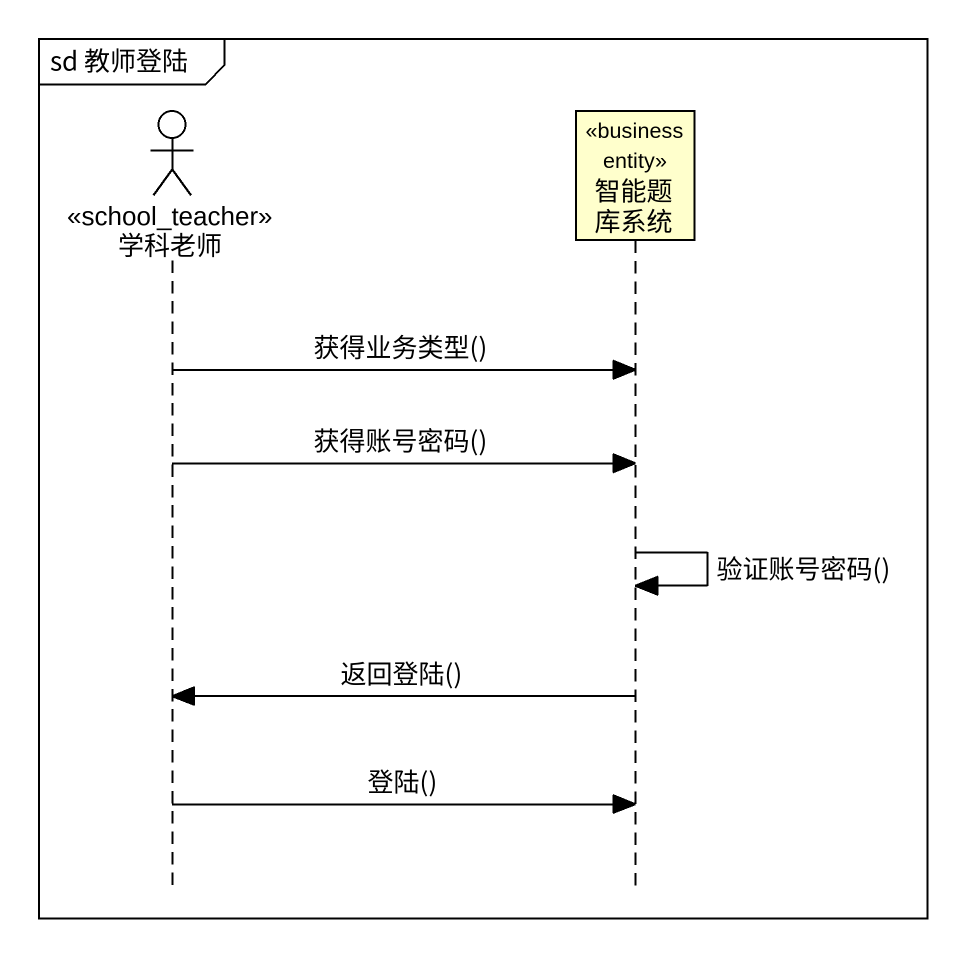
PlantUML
@startuml
mainframe sd 教师登陆
hide footbox
actor 学科老师 <<school_teacher>>
participant 智能题库系统 <<business entity>>

学科老师 -> 智能题库系统 : 获得业务类型()
学科老师 -> 智能题库系统 : 获得账号密码()
智能题库系统 -> 智能题库系统 : 验证账号密码()
智能题库系统 -> 学科老师 : 返回登陆()
学科老师 -> 智能题库系统 : 登陆()
@enduml
